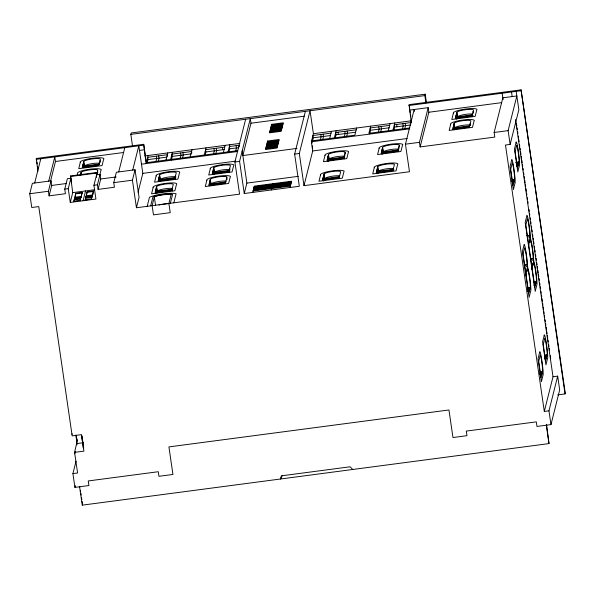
<?xml version="1.0" encoding="UTF-8"?>
<svg xmlns="http://www.w3.org/2000/svg" width="595" height="595" viewBox="0 0 595 595"><rect width="100%" height="100%" fill="white"/><g stroke="black" fill="none" stroke-linecap="round" stroke-linejoin="round"><path stroke-width="0.89" d="M80.518 175.049L81.084 172.394A8.508 1.547 -8.3 0 1 89.8 169.858A8.508 1.547 -8.3 0 1 97.796 170.192L93.921 185.268L95.929 199.042L70.262 202.434L68.254 188.652L70.872 178.24L67.369 178.701L64.751 189.113L65.42 193.71L49.087 195.859L48.418 191.27L51.036 180.85L32.368 183.32L29.75 193.732L31.758 207.506L38.757 206.584L72.174 435.867L81.508 434.633L83.917 451.136L74.583 452.364L77.588 472.995L72.917 473.605L74.925 487.387L88.93 485.542L88.261 480.946L158.27 471.716L158.939 476.305L172.937 474.46L168.921 446.904L448.95 409.97L452.966 437.533L466.971 435.681L466.302 431.092L536.303 421.855L536.98 426.451L550.977 424.607L559.687 389.926L557.679 376.144L553.015 376.761L544.306 411.443L548.969 410.825L557.679 376.144M83.694 162.004L83.731 161.438A8.508 1.547 -8.3 0 1 92.448 158.902A8.508 1.547 -8.3 0 1 100.443 159.237L98.8 165.395L82.288 167.574L83.694 162.004L84.185 167.292L83.516 162.695M172.617 190.385L155.131 192.728L156.574 186.592A8.508 1.547 -8.3 0 1 165.291 184.056A8.508 1.547 -8.3 0 1 173.286 184.391L171.635 190.549M175.644 178.723L158.158 181.059L159.601 174.93A8.508 1.547 -8.3 0 1 168.318 172.386A8.508 1.547 -8.3 0 1 176.313 172.721L174.67 178.887M225.431 183.208L208.86 185.432L210.303 179.296A8.508 1.547 -8.3 0 1 219.02 176.752A8.508 1.547 -8.3 0 1 227.015 177.087L225.371 183.253M229.782 171.583L212.296 173.918L213.739 167.79A8.508 1.547 -8.3 0 1 222.456 165.246A8.508 1.547 -8.3 0 1 230.451 165.581L228.807 171.747M339.12 177.912L322.55 180.129L323.992 173.993A8.508 1.547 -8.3 0 1 332.709 171.457A8.508 1.547 -8.3 0 1 340.704 171.791L339.061 177.95M344.498 158.255L327.012 160.59L328.455 154.462A8.508 1.547 -8.3 0 1 337.172 151.918A8.508 1.547 -8.3 0 1 345.167 152.253L345.435 154.09M392.849 170.616L376.285 172.833L377.721 166.697A8.508 1.547 -8.3 0 1 386.445 164.161A8.508 1.547 -8.3 0 1 394.44 164.495L392.789 170.653M398.635 151.115L381.15 153.451L382.592 147.322A8.508 1.547 -8.3 0 1 391.309 144.778A8.508 1.547 -8.3 0 1 399.305 145.113L399.572 146.95M469.299 127.107L452.736 129.323L454.171 123.187A8.508 1.547 -8.3 0 1 462.895 120.651A8.508 1.547 -8.3 0 1 470.89 120.986L469.239 127.144M471.947 116.151L455.383 118.368L456.826 112.232A8.508 1.547 -8.3 0 1 465.543 109.696A8.508 1.547 -8.3 0 1 473.538 110.03L471.887 116.189M37.864 171.3L36.355 158.463L143.7 144.31L146.377 162.68L237.673 150.639M34.696 183.007L40.795 158.746M48.701 181.163L54.792 156.901L55.461 161.49L50.501 181.259M49.087 195.859L51.706 185.447L51.036 180.85M70.262 202.434L72.731 192.616L70.537 175.942L96.204 172.557L96.539 174.856L100.042 174.387L100.711 178.983L98.093 189.396L114.426 187.246L113.757 182.65L116.375 172.238L135.043 169.776L139.059 197.332L136.441 207.744L239.592 194.141L234.899 161.989L245.638 119.238M77.179 175.198L77.625 173.42A11.997 2.179 -8.3 0 1 89.964 169.196A11.997 2.179 -8.3 0 1 100.957 170.341L99.618 175.674M74.33 199.288L73.847 201.214L80.057 200.396L80.541 198.47L74.33 199.288L73.914 201.675M74.576 199.05L74.643 198.053L81.27 197.183L81.337 197.637L74.71 198.514L74.576 199.05L76.234 198.834M75.84 193.301L74.844 197.25L81.165 196.417L82.162 192.468L75.84 193.301L75.111 196.923M80.541 198.47L80.124 200.857L80.057 200.396M82.162 192.468L81.232 196.878L81.165 196.417M81.27 197.183L81.136 197.718L74.509 198.596M83.099 200.738L85.561 190.921M86.996 199.972L85.226 200.21L85.643 197.815L91.846 196.997L91.593 198.745M92.508 196.707L92.582 195.71L85.955 196.588L85.814 197.124L92.649 196.172M87.145 191.828L86.223 196.246L87.145 191.828L93.467 190.995L92.746 194.617M85.226 200.21L85.643 197.815M96.658 177.288L96.204 172.557M91.846 196.997L91.362 198.931L85.159 199.749M92.545 195.405L93.467 190.995M98.093 189.396L97.424 184.807L100.042 174.387M118.71 171.925L124.801 147.664M132.566 146.325L130.826 134.381L131.183 132.968L425.217 94.189L426.422 102.452M132.707 170.081L138.806 145.82L142.822 173.376L138.077 192.252M136.441 207.744L132.425 180.188L135.043 169.776M148.177 155.503L146.147 163.573L143.7 144.31M71.965 434.432L72.136 433.762M74.583 452.364L76.755 442.911A9.639 0.707 82.5 0 0 75.915 434.982M147.381 162.286L148.058 159.594L147.724 157.296L167.314 154.715L167.537 156.247M74.791 453.799L75.372 451.493M72.917 473.605L76.048 461.162M83.791 447.901L83.322 447.961L82.646 443.29L83.047 441.698M82.735 443.662L83.092 442.249M83.278 447.418L83.635 445.997M156.016 161.148L156.686 158.456L156.351 156.158M74.925 487.387L75.372 485.609M158.121 161.736L159.021 158.151L158.687 155.853M147.188 206.331L149.457 197.317A14.652 2.663 -8.3 0 1 163.171 193.866A14.652 2.663 -8.3 0 1 176.09 193.792L173.822 202.821M150.669 205.87L152.885 197.027L153.718 196.662A11.119 2.023 -8.3 0 1 171.873 194.26L172.572 194.424L170.349 203.274M80.266 491.366L80.489 490.466M154.328 196.908L152.119 205.677L153.465 214.869L170.23 212.653L168.891 203.468L171.1 194.684L170.631 194.572A9.639 1.748 -8.3 0 0 154.886 196.662L154.328 196.908L155.533 205.178M165.968 160.092L167.768 152.922M546.537 424.324L548.992 443.595L82.274 505.148L82.497 504.248M170.631 159.482L172.431 152.305M171.419 159.981L172.319 156.396L171.985 154.098L191.575 151.517L191.798 153.041M180.047 158.843L180.947 155.258L180.612 152.96M182.606 157.638L183.282 154.945L182.948 152.655M190.221 156.894L192.029 149.717M204.226 155.05L206.026 147.872M205.238 154.655L205.915 151.963L205.58 149.665L224.724 147.144M213.419 154.44L214.319 150.855L213.984 148.557M215.747 154.135L216.654 150.55L216.32 148.252M223.37 152.521L225.17 145.351M228.034 151.911L229.841 144.734M228.822 152.409L229.722 148.824L229.387 146.526L239.026 145.254L239.25 146.787M235.546 151.524L236.453 147.939L236.118 145.641M305.376 111.362L294.644 154.112L299.33 186.265L244.255 193.531L239.569 161.379L250.309 118.628L250.978 123.217L242.857 155.555L297.009 148.415M244.255 193.531L246.873 183.111L242.187 150.959M252.689 192.416L254.266 186.138L291.572 181.215L289.996 187.499M271.342 189.954L272.919 183.677M303.993 185.647L299.307 153.495L310.047 110.744L313.394 133.711L311.363 141.788L312.702 150.974L303.993 185.647L409.472 171.739L405.455 144.176L414.165 109.502L414.432 111.339M331.036 133.124L312.94 135.504L313.275 137.802L311.929 143.187L311.594 140.889L354.873 135.184L356.68 128.007M320.251 140.353L321.159 136.761L320.824 134.47M322.817 139.148L323.487 136.456L323.152 134.158M329.682 138.501L331.482 131.324M334.345 137.891L336.153 130.714M335.134 138.39L336.034 134.805L335.699 132.506L356.226 129.799M344.23 137.192L345.13 133.6L344.795 131.309M346.565 136.88L347.465 133.295L347.13 130.997M343.516 158.419L345.167 152.253M370.678 126.155L368.878 133.332L409.836 127.932M369.666 133.838L370.566 130.246L370.231 127.955L389.658 125.389M378.212 132.707L379.112 129.122L378.777 126.824M380.547 132.402L381.447 128.81L381.112 126.519M388.304 130.774L390.112 123.596M392.975 130.156L394.775 122.979M393.756 130.662L394.663 127.07L394.329 124.772L411.19 122.548M402.309 129.531L403.209 125.947L402.874 123.648M411.376 122.979L409.055 104.631L521.064 89.852L565.25 393.005L565.027 393.905L557.686 394.872M397.653 151.279L399.305 145.113M404.637 129.227L405.545 125.634L405.21 123.336M425.931 102.957L424.86 95.602L425.217 94.189M544.306 411.443L505.475 145.031L510.138 144.414L508.13 130.64L516.847 95.959L502.842 97.811L494.133 132.484L494.802 137.081L420.13 146.928L419.46 142.331L428.169 107.658L409.501 110.12M420.13 146.928L428.839 112.247L428.169 107.658M565.027 393.905L521.064 89.852M510.138 144.414L518.855 109.74L516.177 91.37M514.467 179.98L513.061 185.551L510.696 169.307L512.228 163.06A8.508 0.625 82.5 0 1 513.783 169.843A8.508 0.625 82.5 0 1 514.623 179.504L514.467 179.98L512.131 180.292M518.892 162.338L517.494 167.902L515.121 151.658L516.653 145.411A8.508 0.625 82.5 0 1 518.215 152.201A8.508 0.625 82.5 0 1 519.048 161.862L518.892 162.338L515.776 162.747M528.695 244.761L530.234 238.61M525.921 273.752L527.468 267.609M532.042 267.72L533.581 261.577M526.977 264.247L527.936 270.866A8.508 0.625 82.5 0 1 529.498 277.657A8.508 0.625 82.5 0 1 530.338 287.318L528.777 293.357L523.064 254.154L524.589 247.899A8.508 0.625 82.5 0 1 526.151 254.69A8.508 0.625 82.5 0 1 526.991 264.351L524.656 264.656M536.296 281.762L534.898 287.325L525.839 225.155L527.363 218.9A8.508 0.625 82.5 0 1 528.925 225.691A8.508 0.625 82.5 0 1 529.766 235.352L530.71 241.868A8.508 0.625 82.5 0 1 532.272 248.658A8.508 0.625 82.5 0 1 533.113 258.319L534.057 264.834A8.508 0.625 82.5 0 1 535.619 271.625A8.508 0.625 82.5 0 1 536.459 281.286L536.296 281.762L533.96 282.067M542.462 372.098L541.063 377.669L538.698 361.425L540.23 355.17A8.508 0.625 82.5 0 1 541.785 361.961A8.508 0.625 82.5 0 1 542.625 371.622L542.462 372.098L540.134 372.403M547.006 355.252L545.608 360.823L543.242 344.579L544.767 338.324A8.508 0.625 82.5 0 1 546.329 345.115A8.508 0.625 82.5 0 1 547.169 354.776L547.006 355.252L544.67 355.557M282.127 475.747L280.505 478.997L281.398 475.844L350.083 466.785L352.776 469.47M130.826 134.381L424.86 95.602M250.978 123.217L304.216 116.196M408.832 105.523L520.841 90.752M271.469 125.173L283.086 123.641M271.253 126.021L282.878 124.489M271.045 126.876L282.662 125.344M270.829 127.724L282.447 126.192M36.124 159.363L143.469 145.202M270.613 128.579L282.231 127.047M270.398 129.435L282.015 127.903M270.182 130.283L281.807 128.751M269.974 131.138L281.591 129.606M269.758 131.986L281.375 130.454M55.461 161.49L123.626 152.499M139.475 150.409L144.139 149.799M428.839 112.247L501.689 102.638M144.674 155.964L239.867 143.41M313.394 133.711L411.554 120.77M99.358 164.056L84.401 166.035L84.364 166.593L99.03 164.659M267.423 141.863L278.936 140.346M472.445 114.85L457.495 116.828L457.101 118.777L456.432 114.188M473.04 115.333L457.451 117.386L456.781 112.797M267.207 142.718L278.728 141.194M266.999 143.566L278.512 142.049M148.058 159.594L166.786 157.125M172.319 156.396L191.047 153.927M205.915 151.963L224.278 149.538M229.722 148.824L238.632 147.649M313.275 137.802L330.493 135.534M336.034 134.805L355.654 132.216M370.566 130.246L389.137 127.799M394.663 127.07L410.669 124.957M266.783 144.421L278.296 142.904M266.567 145.269L278.081 143.752M266.352 146.125L277.872 144.607M266.144 146.98L277.657 145.455M141.484 164.19L237.792 151.487M311.363 141.788L409.427 128.855M265.928 147.828L277.441 146.31M265.712 148.683L277.225 147.166M70.389 176.537L96.055 173.152M469.797 125.813L454.84 127.784L454.454 129.74L453.784 125.143M469.477 126.415L454.803 128.349L454.134 123.753M142.822 173.376L235.456 161.163M312.702 150.974L407.173 138.516M51.706 185.447L66.224 183.535M100.711 178.983L116.137 176.946M234.899 161.989L239.569 161.379M294.644 154.112L299.307 153.495M29.75 193.732L48.418 191.27M64.751 189.113L68.254 188.652M93.921 185.268L97.424 184.807M113.757 182.65L132.425 180.188M405.455 144.176L419.46 142.331M494.133 132.484L508.13 130.64M175.227 177.548L160.271 179.519L159.877 181.475L159.207 176.879M229.365 170.408L214.408 172.379L214.022 174.335L213.352 169.739M174.9 178.15L160.226 180.084L159.557 175.488M229.038 171.01L214.371 172.944L213.702 168.348M72.731 192.616L94.731 189.716M344.074 157.08L329.124 159.051L328.73 161.007L328.061 156.418M398.219 149.94L383.262 151.911L382.868 153.867L382.198 149.271M343.754 157.682L329.08 159.616L328.41 155.027M398.806 150.423L383.217 152.476L382.548 147.887M75.907 193.754L82.229 192.921M87.212 192.289L93.534 191.456M86.156 195.785L92.478 194.952M74.397 199.749L80.608 198.931M85.71 198.276L91.913 197.458M75.691 201.445L77.462 201.207M225.929 181.914L210.972 183.885L210.756 185.149L210.087 180.553M172.193 189.21L157.244 191.188L156.849 193.137L156.18 188.548M225.602 182.516L210.935 184.45L210.266 179.861M171.873 189.812L157.199 191.746L156.53 187.157M246.873 183.111L298.274 176.336M254.087 186.837L291.394 181.914M253.916 187.529L291.223 182.613M393.347 169.315L378.39 171.293L378.175 172.55L377.505 167.954M339.619 176.618L324.662 178.589L324.446 179.846L323.777 175.25M253.738 188.228L291.044 183.305M393.942 169.798L378.353 171.851L377.684 167.262M339.291 177.213L324.625 179.155L323.948 174.558M253.567 188.927L290.873 184.004M253.388 189.627L290.695 184.703M253.217 190.318L290.516 185.402M253.039 191.017L290.345 186.101M515.939 162.271L519.048 161.862M516.386 163.335L518.714 163.03M516.988 163.93L518.543 163.729M516.81 164.629L518.364 164.421M516.639 165.321L518.193 165.113M516.46 166.02L518.014 165.812M512.288 179.816L514.623 179.504M511.953 180.984L514.288 180.679M511.782 181.683L514.117 181.371M512.384 182.271L513.939 182.07M512.206 182.97L513.768 182.762M526.649 235.761L529.766 235.352M529.156 242.076L530.71 241.868M530.777 258.624L533.113 258.319M532.503 265.043L534.057 264.834M526.382 271.075L527.936 270.866M533.343 281.695L536.459 281.286M533.789 282.759L536.125 282.454M534.392 283.354L535.946 283.153M534.213 284.053L535.775 283.845M534.042 284.745L535.597 284.536M533.871 285.444L535.426 285.236M527.222 287.727L530.338 287.318M527.839 288.099L530.175 287.794M527.668 288.791L530.004 288.486M528.271 289.386L529.825 289.185M528.1 290.085L529.654 289.877M527.921 290.776L529.476 290.568M527.75 291.476L529.305 291.267M544.834 355.081L547.169 354.776M544.499 356.256L546.835 355.944M545.102 356.844L546.656 356.643M544.931 357.543L546.485 357.335M544.752 358.235L546.307 358.034M544.581 358.934L546.136 358.726M540.29 371.935L542.625 371.622M539.955 373.102L542.29 372.79M539.784 373.794L542.112 373.489M539.606 374.493L541.941 374.181M540.208 375.088L541.762 374.88M82.757 440.754L82.288 440.813L81.604 436.142M76.785 443.595L82.727 442.814M82.646 443.29L83.114 443.23M79.797 487.216L79.596 486.77L82.274 505.148M516.415 123.239L516.817 125.991M517.085 127.828L517.353 129.665M517.62 131.502L517.888 133.347M518.29 136.099L518.557 137.936M518.825 139.773L519.093 141.61M519.495 144.369L519.762 146.206M520.03 148.043L520.298 149.881M520.565 151.718L520.967 154.469M521.235 156.306L521.503 158.144M521.77 159.981L522.172 162.74M522.44 164.577L522.707 166.414M522.975 168.251L523.243 170.088M523.645 172.847L523.912 174.685M524.18 176.522L524.455 178.359M524.723 180.196L525.125 182.948M525.392 184.785L525.66 186.622M525.928 188.459L526.33 191.218M526.597 193.055L526.865 194.892M527.267 197.652L527.534 199.489M527.802 201.326L528.07 203.163M529.007 209.589L529.275 211.426M529.543 213.263L529.81 215.1M530.212 217.859L530.48 219.696M530.747 221.533L531.015 223.37M531.417 226.13L531.685 227.967M531.952 229.804L532.22 231.641M532.622 234.393L532.889 236.23M533.157 238.067L533.425 239.904M533.693 241.741L533.96 243.578M534.362 246.337L534.63 248.175M534.898 250.012L535.165 251.849M535.567 254.608L535.835 256.445M536.102 258.282L536.37 260.119M536.772 262.871L537.04 264.708M537.307 266.545L537.575 268.382M537.843 270.219L538.244 272.979M538.512 274.816L538.78 276.653M539.048 278.49L539.315 280.327M539.717 283.079L539.985 284.923M540.253 286.76L540.52 288.597M540.922 291.349L541.19 293.186M541.457 295.023L541.725 296.86M541.993 298.697L542.395 301.457M542.662 303.294L542.93 305.131M543.198 306.968L543.599 309.72M543.867 311.557L544.135 313.394M544.403 315.238L544.67 317.075M545.072 319.827L545.34 321.664M545.608 323.502L545.875 325.339M546.143 327.176L546.545 329.935M546.812 331.772L547.08 333.609M547.348 335.446L547.75 338.198M548.017 340.035L548.285 341.872M548.687 344.631L548.954 346.469M549.222 348.306L549.49 350.143M550.293 355.654L550.695 358.413M511.507 91.98L512.176 96.576M515.523 119.543L553.015 376.761M548.969 410.825L550.977 424.607M502.173 93.214L503.11 99.648M546.314 425.217L548.992 443.595M473.114 111.317L473.382 113.154M472.415 114.099L472.683 115.936M470.117 123.663L470.385 125.5M456.826 112.232L457.495 116.828A8.508 1.547 -8.3 0 1 463.773 114.671A8.508 1.547 -8.3 0 1 472.519 114.017M456.61 113.489L457.28 118.085M456.261 114.88L456.796 118.554M456.082 115.579L456.484 118.331M455.911 116.27L456.313 119.03M455.733 116.97L456.001 118.807M454.171 123.187L454.84 127.784A8.508 1.547 -8.3 0 1 461.125 125.634A8.508 1.547 -8.3 0 1 469.872 124.972M453.955 124.452L454.625 129.041M453.606 125.843L454.141 129.517M453.435 126.534L453.836 129.293M453.256 127.233L453.524 129.07M453.085 127.925L453.353 129.762M409.323 106.468L409.724 109.22M409.992 111.057L410.26 112.894M410.528 114.731L410.795 116.568M411.197 119.327L411.465 121.164M396.657 124.467L396.991 126.765M398.71 147.099L398.977 148.936M398.01 149.881L398.278 151.718M382.592 147.322L383.262 151.911A8.508 1.547 -8.3 0 1 389.539 149.762A8.508 1.547 -8.3 0 1 398.293 149.107M382.377 148.579L383.046 153.175M382.027 149.97L382.563 153.644M381.849 150.661L382.25 153.421M381.678 151.361L382.079 154.112M381.499 152.052L381.767 153.889M377.721 166.697L378.39 171.293A8.508 1.547 -8.3 0 1 384.675 169.136A8.508 1.547 -8.3 0 1 393.421 168.482M377.334 168.653L378.004 173.242M377.156 169.344L377.699 173.019M376.985 170.044L377.386 172.795M376.813 170.735L377.081 172.572M376.635 171.434L376.903 173.271M344.565 154.239L344.832 156.076M343.873 157.02L344.141 158.858M338.034 132.194L338.369 134.492M328.455 154.462L329.124 159.051A8.508 1.547 -8.3 0 1 335.401 156.901A8.508 1.547 -8.3 0 1 344.155 156.247M328.239 155.719L328.909 160.315M327.89 157.11L328.425 160.784M327.711 157.801L328.113 160.561M327.54 158.501L327.942 161.252M327.362 159.192L327.629 161.029M323.992 173.993L324.662 178.589A8.508 1.547 -8.3 0 1 330.939 176.432A8.508 1.547 -8.3 0 1 339.693 175.778M323.606 175.949L324.141 179.623M323.427 176.641L323.963 180.315M323.256 177.34L323.792 181.014M323.078 178.031L323.479 180.791M322.907 178.731L323.174 180.568M312.316 145.835L312.702 148.482M229.677 168.259L229.945 170.096M229.157 170.349L229.425 172.186M222.389 147.448L222.723 149.747M226.769 177.682L227.037 179.519M213.739 167.79L214.408 172.379A8.508 1.547 -8.3 0 1 220.693 170.23A8.508 1.547 -8.3 0 1 229.439 169.568M213.523 169.047L214.193 173.636M213.174 170.438L213.709 174.112M213.003 171.129L213.404 173.889M212.824 171.829L213.092 173.666M212.653 172.52L212.921 174.357M210.303 179.296L210.972 183.885A8.508 1.547 -8.3 0 1 217.257 181.735A8.508 1.547 -8.3 0 1 226.003 181.081M209.916 181.252L210.451 184.926M209.738 181.944L210.273 185.618M209.566 182.643L209.968 185.395M209.388 183.334L209.656 185.171M209.217 184.026L209.485 185.863M175.54 175.399L175.808 177.236M175.019 177.488L175.287 179.326M171.992 189.15L172.26 190.988M159.601 174.93L160.271 179.519A8.508 1.547 -8.3 0 1 166.548 177.369A8.508 1.547 -8.3 0 1 175.302 176.708M159.386 176.187L160.055 180.783M159.036 177.578L159.572 181.252M158.858 178.269L159.259 181.029M158.687 178.969L158.954 180.806M158.515 179.66L158.783 181.497M156.574 186.592L157.244 191.188A8.508 1.547 -8.3 0 1 163.521 189.031A8.508 1.547 -8.3 0 1 172.275 188.377M156.359 187.849L157.028 192.445M156.009 189.24L156.544 192.914M155.831 189.939L156.232 192.691M155.659 190.631L156.061 193.39M155.481 191.33L155.749 193.167M100.019 160.524L100.287 162.361M97.55 170.78L97.818 172.617M97.022 172.87L97.29 174.707M83.731 161.438L84.401 166.035A8.508 1.547 -8.3 0 1 90.678 163.878A8.508 1.547 -8.3 0 1 99.432 163.223M83.345 163.394L83.88 167.069M83.166 164.086L83.702 167.76M82.995 164.785L83.397 167.537M82.817 165.477L83.084 167.314M85.955 196.588L86.022 197.042M81.084 172.394L81.351 174.231M81.039 172.959L81.307 174.796M74.643 198.053L74.71 198.514M70.537 175.942L71.541 182.829M82.073 436.083L82.415 438.418M83.337 444.785L83.568 446.347M36.355 158.463L36.622 160.3M36.89 162.138L37.158 163.975M37.559 166.734L37.827 168.571M76.829 438.627L77.097 440.464M80.89 493.225L81.158 495.062M81.56 497.814L81.827 499.659M82.095 501.496L82.363 503.333M77.008 444.956L76.971 443.944A11.119 0.818 82.5 0 0 76.539 439.043M76.807 439.043A14.652 1.078 82.5 0 1 77.097 441.743M76.197 436.224A11.119 0.818 82.5 0 1 76.457 438.351M158.969 205A9.639 1.748 -8.3 0 1 166.117 203.795L167.864 203.661A9.639 1.748 -8.3 0 1 169.463 203.616M528.211 243.653A2.358 2.313 14.1 0 1 528.702 245.363M531.558 266.62A2.358 2.313 14.1 0 1 531.595 269.438M525.757 273.172A2.358 2.313 14.1 0 1 525.772 274.942M524.202 265.779A2.358 2.313 14.1 0 1 527.021 269.319M530.323 259.747A2.358 2.313 14.1 0 1 532.711 263.719M527.572 236.624A2.358 2.313 14.1 0 1 529.788 240.321M527.534 266.151L527.75 267.638A11.997 0.878 82.5 0 1 530.13 280.446A11.997 0.878 82.5 0 1 530.666 291.163L529.104 297.381L522.41 251.447L523.972 245.229A11.997 0.878 82.5 0 1 525.802 250.763A11.997 0.878 82.5 0 1 527.534 266.151M530.309 237.152L530.524 238.64A11.997 0.878 82.5 0 1 532.436 247.996A11.997 0.878 82.5 0 1 533.655 260.112L533.871 261.607A11.997 0.878 82.5 0 1 536.251 274.414A11.997 0.878 82.5 0 1 536.787 285.131L535.225 291.349L525.184 222.448L526.739 216.23A11.997 0.878 82.5 0 1 528.576 221.764A11.997 0.878 82.5 0 1 530.309 237.152M80.273 162.465L78.711 168.675L102.05 165.603L103.612 159.386A11.997 2.179 -8.3 0 0 92.619 158.233A11.997 2.179 -8.3 0 0 80.273 162.465M153.116 187.618L151.554 193.829L174.885 190.757L176.447 184.539A11.997 2.179 -8.3 0 0 165.455 183.386A11.997 2.179 -8.3 0 0 153.116 187.618M156.143 175.956L154.581 182.167L177.92 179.088L179.474 172.877A11.997 2.179 -8.3 0 0 168.482 171.724A11.997 2.179 -8.3 0 0 156.143 175.956M206.844 180.322L205.282 186.533L228.621 183.461L230.183 177.243A11.997 2.179 -8.3 0 0 219.191 176.09A11.997 2.179 -8.3 0 0 206.844 180.322M210.28 168.816L208.719 175.027L232.057 171.948L233.619 165.737A11.997 2.179 -8.3 0 0 222.627 164.584A11.997 2.179 -8.3 0 0 210.28 168.816M271.684 124.318L269.542 132.841L281.16 131.309L283.302 122.786L271.684 124.318M267.638 141.008L265.496 149.531L277.01 148.014L279.152 139.49L267.638 141.008M324.996 155.488L323.435 161.699L346.766 158.62L348.328 152.409A11.997 2.179 -8.3 0 0 337.335 151.256A11.997 2.179 -8.3 0 0 324.996 155.488M320.534 175.019L318.972 181.237L342.311 178.158L343.873 171.94A11.997 2.179 -8.3 0 0 332.88 170.795A11.997 2.179 -8.3 0 0 320.534 175.019M374.262 167.723L372.701 173.933L396.039 170.862L397.601 164.644A11.997 2.179 -8.3 0 0 386.609 163.491A11.997 2.179 -8.3 0 0 374.262 167.723M379.134 148.348L377.572 154.559L400.904 151.48L402.465 145.269A11.997 2.179 -8.3 0 0 391.473 144.116A11.997 2.179 -8.3 0 0 379.134 148.348M450.713 124.214L449.151 130.431L472.49 127.352L474.051 121.135A11.997 2.179 -8.3 0 0 463.059 119.989A11.997 2.179 -8.3 0 0 450.713 124.214M453.368 113.258L451.806 119.476L475.137 116.397L476.699 110.179A11.997 2.179 -8.3 0 0 465.707 109.026A11.997 2.179 -8.3 0 0 453.368 113.258M511.603 160.39L510.041 166.6L513.388 189.567L514.95 183.357A11.997 0.878 82.5 0 0 513.954 169.181A11.997 0.878 82.5 0 0 511.603 160.39M516.029 142.74L514.467 148.958L517.814 171.925L519.376 165.708A11.997 0.878 82.5 0 0 518.379 151.532A11.997 0.878 82.5 0 0 516.029 142.74M539.606 352.508L538.044 358.718L541.39 381.685L542.952 375.467A11.997 0.878 82.5 0 0 541.956 361.299A11.997 0.878 82.5 0 0 539.606 352.508M544.15 335.654L542.588 341.872L545.935 364.839L547.497 358.621A11.997 0.878 82.5 0 0 546.5 344.453A11.997 0.878 82.5 0 0 544.15 335.654"/></g></svg>
